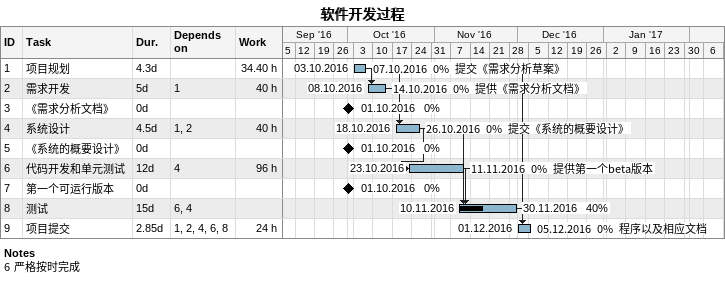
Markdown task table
软件开发过程

| ID | Task | Duration | Start | Finish | Predecessors | Resources | % complete | Work (h) |
|---|---|---|---|---|---|---|---|---|
| 1 | 项目规划 | 4.3d | 2016-10-03 | 2016-10-07 |  | 提交《需求分析草案》 | 0 | 34.40 |
| 2 | 需求开发 | 5d | 2016-10-08 | 2016-10-14 | 1 | 提供《需求分析文档》 | 0 | 40 |
| 3 | 《需求分析文档》 | 0d | 2016-10-01 | 2016-10-01 |  |  | 0 |  |
| 4 | 系统设计 | 4.5d | 2016-10-18 | 2016-10-26 | 1, 2 | 提交《系统的概要设计》 | 0 | 40 |
| 5 | 《系统的概要设计》 | 0d | 2016-10-01 | 2016-10-01 |  |  | 0 |  |
| 6 | 代码开发和单元测试 | 12d | 2016-10-23 | 2016-11-11 | 4 | 提供第一个beta版本 | 0 | 96 |
| 7 | 第一个可运行版本 | 0d | 2016-10-01 | 2016-10-01 |  |  | 0 |  |
| 8 | 测试 | 15d | 2016-11-10 | 2016-11-30 | 6, 4 |  | 40 |  |
| 9 | 项目提交 | 2.85d | 2016-12-01 | 2016-12-05 | 1, 2, 4, 6, 8 | 程序以及相应文档 | 0 | 24 |

Notes
- 6: 严格按时完成
